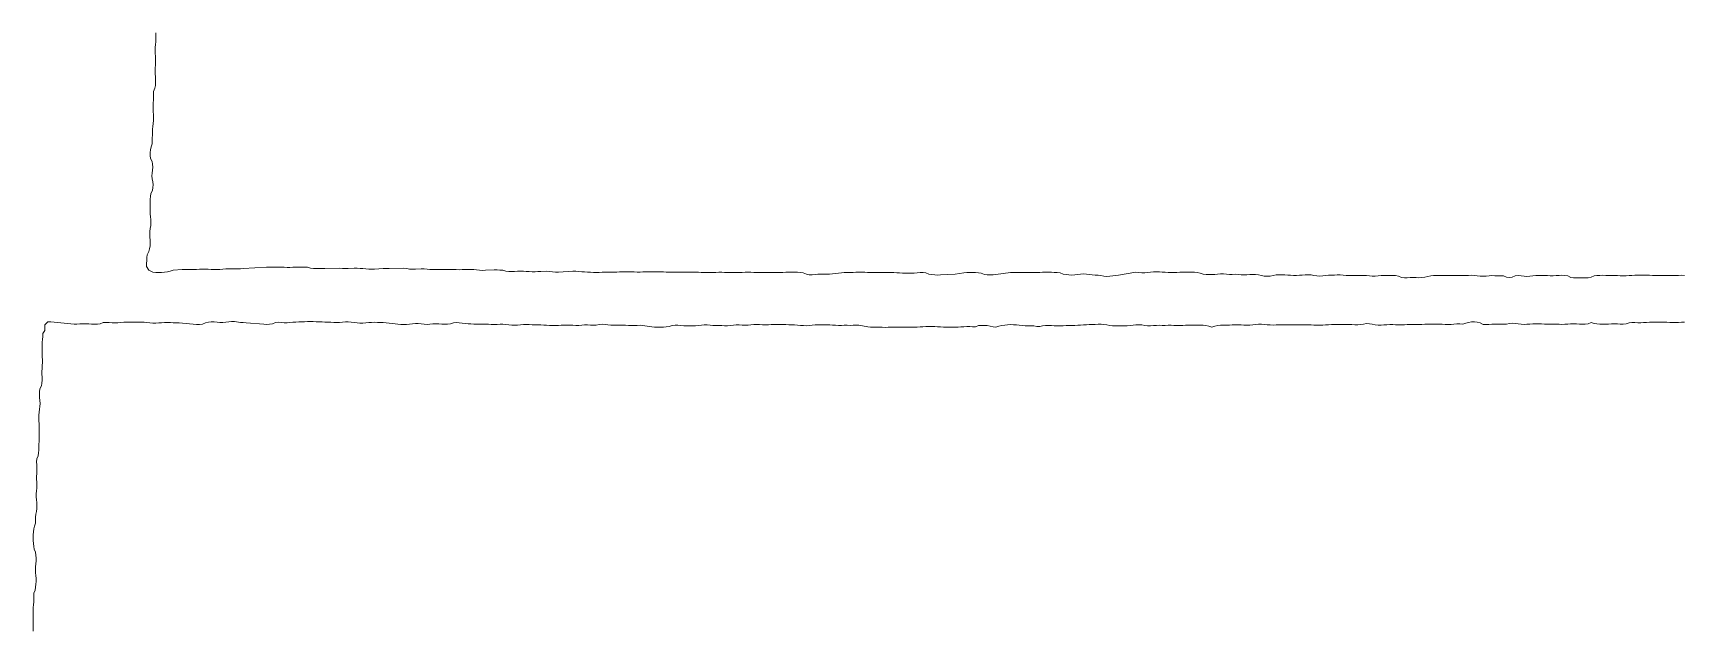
# Model space of a CAD drawing. Extents: x -16 to 11205, y -14909 to 147.
# Drawn here: x 10074 to 10640, y -10559 to -10354 of the extents above; entities that cross this region are included whole.
import ezdxf

# ---------------------------------------------------------------- set-up
doc = ezdxf.new("R2010")
doc.units = 0
doc.layers.get('0').update_dxf_attribs({"color": 1, "linetype": 'CONTINUOUS', "lineweight": 15, "true_color": 0xff0000})

msp = doc.modelspace()

# ---------------------------------------------------------------- linework, layer by layer
for p, q in [((10116.07, -10354), (10116.07, -10355)), ((10116.07, -10355), (10116.07, -10356)), ((10115.82, -10358.99), (10115.76, -10359.99)), ((10115.76, -10359.99), (10115.79, -10361)), ((10115.79, -10361), (10115.88, -10362)), ((10115.95, -10358), (10115.82, -10358.99)), ((10116.07, -10357), (10115.95, -10358)), ((10116.07, -10356), (10116.07, -10357)), ((10115.85, -10366), (10115.83, -10367)), ((10115.83, -10367), (10115.83, -10368)), ((10115.9, -10365), (10115.85, -10366)), ((10115.88, -10362), (10115.94, -10363)), ((10115.95, -10364), (10115.9, -10365)), ((10115.94, -10363), (10115.95, -10364)), ((10115.88, -10371.99), (10115.73, -10372.97)), ((10115.83, -10368), (10115.88, -10369)), ((10115.88, -10369), (10115.93, -10370)), ((10115.95, -10371), (10115.88, -10371.99)), ((10115.93, -10370), (10115.95, -10371)), ((10115.12, -10378), (10115.1, -10379)), ((10115.17, -10377.01), (10115.12, -10378)), ((10115.2, -10376.01), (10115.17, -10377.01)), ((10115.25, -10374.02), (10115.2, -10375.01)), ((10115.2, -10375.01), (10115.2, -10376.01)), ((10115.73, -10372.97), (10115.25, -10374.02)), ((10115.18, -10384.01), (10115.08, -10385.01)), ((10115.1, -10379), (10115.11, -10380)), ((10115.11, -10380), (10115.15, -10381)), ((10115.15, -10381), (10115.19, -10382)), ((10115.21, -10383.01), (10115.18, -10384.01)), ((10115.19, -10382), (10115.21, -10383.01)), ((10114.83, -10388.99), (10114.81, -10389.99)), ((10114.86, -10387.99), (10114.83, -10388.99)), ((10114.9, -10386.99), (10114.86, -10387.99)), ((10114.97, -10386), (10114.9, -10386.99)), ((10115.08, -10385.01), (10114.97, -10386)), ((10114.23, -10394.01), (10114.1, -10395)), ((10114.1, -10395), (10114.1, -10396)), ((10114.38, -10393.03), (10114.23, -10394.01)), ((10114.82, -10391.99), (10114.38, -10393.03)), ((10114.81, -10389.99), (10114.82, -10390.99)), ((10114.82, -10390.99), (10114.82, -10391.99)), ((10114.1, -10396), (10114.22, -10396.98)), ((10114.22, -10396.98), (10114.82, -10398.01)), ((10114.85, -10401), (10114.71, -10402)), ((10114.82, -10398.01), (10114.93, -10399)), ((10114.95, -10400), (10114.85, -10401)), ((10114.93, -10399), (10114.95, -10400)), ((10114.71, -10402), (10114.63, -10403.01)), ((10114.63, -10403.01), (10114.73, -10404.01)), ((10114.73, -10404.01), (10114.94, -10405)), ((10114.94, -10405), (10115.09, -10406)), ((10115.09, -10406), (10115.04, -10407)), ((10114.13, -10412.01), (10114.1, -10413)), ((10114.15, -10410.02), (10114.12, -10411.01)), ((10114.12, -10411.01), (10114.13, -10412.01)), ((10114.27, -10409.04), (10114.15, -10410.02)), ((10114.85, -10407.98), (10114.27, -10409.04)), ((10115.04, -10407), (10114.85, -10407.98)), ((10114.06, -10414), (10114.04, -10415)), ((10114.04, -10415), (10114.08, -10416)), ((10114.1, -10413), (10114.06, -10414)), ((10114.08, -10416), (10114.18, -10416.99)), ((10114.18, -10416.99), (10114.28, -10417.99)), ((10114.28, -10417.99), (10114.33, -10419.01)), ((10113.95, -10422), (10113.91, -10423)), ((10113.91, -10423), (10113.97, -10424)), ((10114.1, -10421.01), (10113.95, -10422)), ((10114.26, -10420.02), (10114.1, -10421.01)), ((10114.33, -10419.01), (10114.26, -10420.02)), ((10113.65, -10428.95), (10113.1, -10430.01)), ((10113.89, -10427.98), (10113.65, -10428.95)), ((10114.07, -10427.01), (10113.89, -10427.98)), ((10113.97, -10424), (10114.07, -10425)), ((10114.07, -10425), (10114.13, -10426.01)), ((10114.13, -10426.01), (10114.07, -10427.01)), ((10112.91, -10432.01), (10112.8, -10433.05)), ((10112.8, -10433.05), (10112.82, -10434.08)), ((10112.82, -10434.08), (10113.68, -10435.32)), ((10112.99, -10431), (10112.91, -10432.01)), ((10113.1, -10430.01), (10112.99, -10431)), ((10130, -10435.04), (10131, -10435)), ((10131, -10435), (10132, -10434.96)), ((10132, -10434.96), (10133, -10434.96)), ((10133, -10434.96), (10134, -10434.99)), ((10134, -10434.99), (10135, -10435.02)), ((10138, -10435.02), (10139, -10434.97)), ((10139, -10434.97), (10140, -10434.9)), ((10140, -10434.9), (10141, -10434.84)), ((10141, -10434.84), (10142, -10434.82)), ((10142, -10434.82), (10143, -10434.85)), ((10143, -10434.85), (10144, -10434.88)), ((10144, -10434.88), (10144.99, -10434.87)), ((10144.99, -10434.87), (10145.99, -10434.79)), ((10145.99, -10434.79), (10154, -10434.22)), ((10154, -10434.22), (10155, -10434.22)), ((10155, -10434.22), (10155.99, -10434.27)), ((10155.99, -10434.27), (10156.99, -10434.32)), ((10156.99, -10434.32), (10157.99, -10434.33)), ((10157.99, -10434.33), (10159, -10434.32)), ((10159, -10434.32), (10160, -10434.33)), ((10160, -10434.33), (10161, -10434.36)), ((10161, -10434.36), (10162, -10434.36)), ((10162, -10434.36), (10163, -10434.32)), ((10163, -10434.32), (10164, -10434.27)), ((10164, -10434.27), (10165, -10434.26)), ((10165, -10434.26), (10166, -10434.27)), ((10166, -10434.27), (10166.99, -10434.3)), ((10166.99, -10434.3), (10167.99, -10434.32)), ((10167.99, -10434.32), (10169.01, -10434.64)), ((10169.01, -10434.64), (10170.01, -10434.7)), ((10170.01, -10434.7), (10171.01, -10434.75)), ((10171.01, -10434.75), (10172, -10434.79)), ((10172, -10434.79), (10173, -10434.79)), ((10173, -10434.79), (10173.99, -10434.75)), ((10173.99, -10434.75), (10179.01, -10434.64)), ((10179.01, -10434.64), (10180.01, -10434.74)), ((10180.01, -10434.74), (10181, -10434.76)), ((10181, -10434.76), (10182, -10434.69)), ((10182, -10434.69), (10184.01, -10434.58)), ((10184.01, -10434.58), (10185.01, -10434.64)), ((10185.01, -10434.64), (10186.02, -10434.72)), ((10186.02, -10434.72), (10187.02, -10434.78)), ((10187.02, -10434.78), (10188.01, -10434.84)), ((10188.01, -10434.84), (10189, -10434.94)), ((10189, -10434.94), (10190, -10435)), ((10190, -10435), (10191, -10434.96)), ((10191, -10434.96), (10193.99, -10434.73)), ((10193.99, -10434.73), (10194.99, -10434.77)), ((10194.99, -10434.77), (10195.99, -10434.77)), ((10195.99, -10434.77), (10201.04, -10434.59)), ((10201.04, -10434.59), (10202.02, -10434.78)), ((10202.02, -10434.78), (10203, -10434.94)), ((10203, -10434.94), (10204, -10435.01)), ((10204, -10435.01), (10205, -10434.97)), ((10205, -10434.97), (10207, -10434.84)), ((10207, -10434.84), (10208, -10434.87)), ((10208, -10434.87), (10209, -10434.96)), ((10209, -10434.96), (10210, -10435.03)), ((10113.68, -10435.32), (10115, -10436.01)), ((10115, -10436.01), (10115.97, -10436.11)), ((10115.97, -10436.11), (10116.98, -10436.12)), ((10116.98, -10436.12), (10118, -10436.07)), ((10118, -10436.07), (10119, -10435.97)), ((10119, -10435.97), (10119.99, -10435.85)), ((10119.99, -10435.85), (10120.97, -10435.7)), ((10120.97, -10435.7), (10122.02, -10435.27)), ((10122.02, -10435.27), (10125, -10435.09)), ((10125, -10435.09), (10126, -10435.07)), ((10126, -10435.07), (10127, -10435.05)), ((10127, -10435.05), (10128, -10435.05)), ((10128, -10435.05), (10129, -10435.06)), ((10129, -10435.06), (10130, -10435.04)), ((10135, -10435.02), (10136, -10435.04)), ((10136, -10435.04), (10137, -10435.04)), ((10137, -10435.04), (10138, -10435.02)), ((10210, -10435.03), (10211, -10435.06)), ((10211, -10435.06), (10212, -10435.05)), ((10212, -10435.05), (10213, -10435.04)), ((10213, -10435.04), (10214, -10435.06)), ((10214, -10435.06), (10215, -10435.09)), ((10215, -10435.09), (10216, -10435.11)), ((10216, -10435.11), (10217, -10435.12)), ((10217, -10435.12), (10218, -10435.12)), ((10218, -10435.12), (10219, -10435.13)), ((10219, -10435.13), (10220, -10435.14)), ((10220, -10435.14), (10221, -10435.13)), ((10221, -10435.13), (10222, -10435.1)), ((10222, -10435.1), (10223, -10435.07)), ((10223, -10435.07), (10224, -10435.07)), ((10224, -10435.07), (10224.99, -10435.13)), ((10224.99, -10435.13), (10225.99, -10435.23)), ((10225.99, -10435.23), (10226.99, -10435.33)), ((10226.99, -10435.33), (10228, -10435.37)), ((10228, -10435.37), (10229.01, -10435.32)), ((10229.01, -10435.32), (10232, -10435.15)), ((10232, -10435.15), (10232.99, -10435.22)), ((10232.99, -10435.22), (10233.98, -10435.29)), ((10233.98, -10435.29), (10234.98, -10435.33)), ((10234.98, -10435.33), (10236.02, -10435.66)), ((10236.02, -10435.66), (10237.01, -10435.72)), ((10237.01, -10435.72), (10238, -10435.77)), ((10238, -10435.77), (10239, -10435.74)), ((10239, -10435.74), (10240, -10435.67)), ((10240, -10435.67), (10241, -10435.63)), ((10241, -10435.63), (10242.01, -10435.67)), ((10242.01, -10435.67), (10243.01, -10435.74)), ((10243.01, -10435.74), (10244.01, -10435.8)), ((10244.01, -10435.8), (10245, -10435.83)), ((10245, -10435.83), (10246, -10435.83)), ((10246, -10435.83), (10246.99, -10435.8)), ((10246.99, -10435.8), (10247.99, -10435.71)), ((10247.99, -10435.71), (10250.02, -10435.61)), ((10250.02, -10435.61), (10251.02, -10435.73)), ((10251.02, -10435.73), (10252.01, -10435.91)), ((10252.01, -10435.91), (10253, -10436.02)), ((10253, -10436.02), (10254, -10436)), ((10254, -10436), (10259.01, -10435.6)), ((10259.01, -10435.6), (10260.02, -10435.67)), ((10260.02, -10435.67), (10261.02, -10435.77)), ((10261.02, -10435.77), (10262.01, -10435.85)), ((10262.01, -10435.85), (10263.01, -10435.9)), ((10263.01, -10435.9), (10264, -10435.95)), ((10264, -10435.95), (10265, -10436.01)), ((10265, -10436.01), (10266, -10436.07)), ((10266, -10436.07), (10267, -10436.09)), ((10267, -10436.09), (10268, -10436.06)), ((10268, -10436.06), (10269, -10436)), ((10269, -10436), (10270, -10435.96)), ((10270, -10435.96), (10271, -10435.95)), ((10271, -10435.95), (10272, -10435.95)), ((10272, -10435.95), (10273, -10435.95)), ((10273, -10435.95), (10274, -10435.94)), ((10274, -10435.94), (10275, -10435.91)), ((10275, -10435.91), (10276, -10435.88)), ((10276, -10435.88), (10277, -10435.86)), ((10277, -10435.86), (10278, -10435.86)), ((10278, -10435.86), (10279, -10435.89)), ((10279, -10435.89), (10280, -10435.93)), ((10280, -10435.93), (10281, -10435.96)), ((10281, -10435.96), (10282, -10435.94)), ((10282, -10435.94), (10283, -10435.9)), ((10283, -10435.9), (10284, -10435.86)), ((10284, -10435.86), (10285, -10435.85)), ((10285, -10435.85), (10286, -10435.88)), ((10286, -10435.88), (10287, -10435.91)), ((10287, -10435.91), (10288, -10435.92)), ((10288, -10435.92), (10289, -10435.93)), ((10289, -10435.93), (10290, -10435.93)), ((10290, -10435.93), (10291, -10435.94)), ((10291, -10435.94), (10292, -10435.98)), ((10292, -10435.98), (10293, -10436.02)), ((10293, -10436.02), (10294, -10436.04)), ((10294, -10436.04), (10295, -10436.04)), ((10295, -10436.04), (10296, -10436.03)), ((10296, -10436.03), (10297, -10436.01)), ((10297, -10436.01), (10298, -10436.01)), ((10298, -10436.01), (10299, -10436.02)), ((10299, -10436.02), (10300, -10436.03)), ((10300, -10436.03), (10301, -10436.03)), ((10301, -10436.03), (10302, -10436.04)), ((10302, -10436.04), (10303, -10436.06)), ((10303, -10436.06), (10304, -10436.09)), ((10304, -10436.09), (10305, -10436.12)), ((10305, -10436.12), (10306, -10436.12)), ((10306, -10436.12), (10307, -10436.09)), ((10307, -10436.09), (10308, -10436.06)), ((10308, -10436.06), (10309, -10436.04)), ((10309, -10436.04), (10310, -10436.04)), ((10310, -10436.04), (10311, -10436.06)), ((10311, -10436.06), (10312, -10436.09)), ((10312, -10436.09), (10313, -10436.11)), ((10313, -10436.11), (10314, -10436.13)), ((10314, -10436.13), (10315, -10436.14)), ((10315, -10436.14), (10316, -10436.12)), ((10316, -10436.12), (10317, -10436.08)), ((10317, -10436.08), (10318, -10436.04)), ((10318, -10436.04), (10319, -10436.02)), ((10319, -10436.02), (10320, -10436.04)), ((10320, -10436.04), (10321, -10436.07)), ((10321, -10436.07), (10322, -10436.09)), ((10322, -10436.09), (10323, -10436.09)), ((10323, -10436.09), (10324, -10436.07)), ((10324, -10436.07), (10325, -10436.05)), ((10325, -10436.05), (10326, -10436.05)), ((10326, -10436.05), (10327, -10436.07)), ((10327, -10436.07), (10328, -10436.1)), ((10328, -10436.1), (10329, -10436.13)), ((10329, -10436.13), (10330, -10436.12)), ((10330, -10436.12), (10331, -10436.08)), ((10331, -10436.08), (10332, -10436.03)), ((10332, -10436.03), (10333, -10435.97)), ((10333, -10435.97), (10334, -10435.96)), ((10334, -10435.96), (10335, -10435.97)), ((10335, -10435.97), (10336, -10436.01)), ((10336, -10436.01), (10336.99, -10436.09)), ((10336.99, -10436.09), (10337.97, -10436.23)), ((10337.97, -10436.23), (10339.03, -10436.72)), ((10339.03, -10436.72), (10340.01, -10436.88)), ((10340.01, -10436.88), (10341, -10436.89)), ((10341, -10436.89), (10342, -10436.78)), ((10342, -10436.78), (10342.99, -10436.65)), ((10342.99, -10436.65), (10343.99, -10436.63)), ((10343.99, -10436.63), (10344.99, -10436.7)), ((10344.99, -10436.7), (10345.99, -10436.73)), ((10345.99, -10436.73), (10346.98, -10436.68)), ((10346.98, -10436.68), (10351.01, -10436.18)), ((10351.01, -10436.18), (10352.01, -10436.14)), ((10352.01, -10436.14), (10353, -10436.11)), ((10353, -10436.11), (10354, -10436.08)), ((10354, -10436.08), (10355, -10436.06)), ((10355, -10436.06), (10356, -10436)), ((10356, -10436), (10357, -10435.96)), ((10357, -10435.96), (10358, -10435.98)), ((10358, -10435.98), (10359, -10436.04)), ((10359, -10436.04), (10360, -10436.08)), ((10360, -10436.08), (10361, -10436.08)), ((10361, -10436.08), (10362, -10436.05)), ((10362, -10436.05), (10363, -10436.05)), ((10363, -10436.05), (10364, -10436.08)), ((10364, -10436.08), (10365, -10436.13)), ((10365, -10436.13), (10366, -10436.14)), ((10366, -10436.14), (10367, -10436.11)), ((10367, -10436.11), (10368, -10436.09)), ((10368, -10436.09), (10368.99, -10436.13)), ((10368.99, -10436.13), (10369.99, -10436.2)), ((10369.99, -10436.2), (10370.99, -10436.25)), ((10370.99, -10436.25), (10371.99, -10436.3)), ((10371.99, -10436.3), (10372.99, -10436.34)), ((10372.99, -10436.34), (10374, -10436.37)), ((10374, -10436.37), (10375.01, -10436.35)), ((10375.01, -10436.35), (10376.01, -10436.28)), ((10376.01, -10436.28), (10377.01, -10436.18)), ((10377.01, -10436.18), (10378, -10436.12)), ((10378, -10436.12), (10379, -10436.12)), ((10379, -10436.12), (10379.98, -10436.18)), ((10379.98, -10436.18), (10381.04, -10436.62)), ((10381.04, -10436.62), (10382.02, -10436.81)), ((10382.02, -10436.81), (10383, -10436.96)), ((10383, -10436.96), (10384, -10437)), ((10384, -10437), (10385, -10436.92)), ((10385, -10436.92), (10390, -10436.67)), ((10390, -10436.67), (10393.02, -10436.22)), ((10393.02, -10436.22), (10394, -10436.09)), ((10394, -10436.09), (10395, -10436.05)), ((10395, -10436.05), (10396, -10436.08)), ((10396, -10436.08), (10396.99, -10436.14)), ((10396.99, -10436.14), (10397.98, -10436.22)), ((10397.98, -10436.22), (10398.97, -10436.33)), ((10398.97, -10436.33), (10400.02, -10436.76)), ((10400.02, -10436.76), (10401.01, -10436.88)), ((10401.01, -10436.88), (10402, -10436.95)), ((10402, -10436.95), (10403, -10436.93)), ((10403, -10436.93), (10403.98, -10436.8)), ((10403.98, -10436.8), (10409, -10436.09)), ((10409, -10436.09), (10410, -10436.11)), ((10410, -10436.11), (10411, -10436.1)), ((10411, -10436.1), (10412, -10436.09)), ((10412, -10436.09), (10413, -10436.08)), ((10413, -10436.08), (10414, -10436.07)), ((10414, -10436.07), (10415, -10436.06)), ((10415, -10436.06), (10416, -10436.05)), ((10416, -10436.05), (10417, -10436.05)), ((10417, -10436.05), (10418, -10436.05)), ((10418, -10436.05), (10419, -10436.05)), ((10419, -10436.05), (10420, -10436.04)), ((10420, -10436.04), (10421, -10436.03)), ((10421, -10436.03), (10422, -10436.02)), ((10422, -10436.02), (10423, -10436.04)), ((10423, -10436.04), (10423.99, -10436.09)), ((10423.99, -10436.09), (10424.99, -10436.15)), ((10424.99, -10436.15), (10425.97, -10436.22)), ((10425.97, -10436.22), (10427.05, -10436.64)), ((10427.05, -10436.64), (10428.02, -10436.8)), ((10428.02, -10436.8), (10429, -10436.96)), ((10429, -10436.96), (10430, -10437.01)), ((10430, -10437.01), (10430.99, -10436.89)), ((10430.99, -10436.89), (10434.01, -10436.53)), ((10434.01, -10436.53), (10435.03, -10436.66)), ((10435.03, -10436.66), (10436.02, -10436.81)), ((10436.02, -10436.81), (10437.01, -10436.91)), ((10437.01, -10436.91), (10438, -10436.99)), ((10438, -10436.99), (10438.99, -10437.07)), ((10438.99, -10437.07), (10439.98, -10437.18)), ((10439.98, -10437.18), (10440.99, -10437.32)), ((10440.99, -10437.32), (10442.02, -10437.42)), ((10442.02, -10437.42), (10443.05, -10437.38)), ((10443.05, -10437.38), (10446, -10437)), ((10446, -10437), (10452, -10436.04)), ((10452, -10436.04), (10453, -10436.14)), ((10453, -10436.14), (10454, -10436.22)), ((10454, -10436.22), (10455.01, -10436.21)), ((10455.01, -10436.21), (10456.01, -10436.11)), ((10456.01, -10436.11), (10457, -10435.99)), ((10457, -10435.99), (10458, -10435.92)), ((10458, -10435.92), (10459, -10435.89)), ((10459, -10435.89), (10460, -10435.9)), ((10460, -10435.9), (10461, -10435.94)), ((10461, -10435.94), (10462, -10436)), ((10462, -10436), (10463, -10436.06)), ((10463, -10436.06), (10464, -10436.08)), ((10464, -10436.08), (10465, -10436.07)), ((10465, -10436.07), (10466, -10436.05)), ((10466, -10436.05), (10467, -10436.03)), ((10467, -10436.03), (10468, -10436.02)), ((10468, -10436.02), (10469, -10436.01)), ((10469, -10436.01), (10470, -10436)), ((10470, -10436), (10471, -10435.99)), ((10471, -10435.99), (10472, -10436.04)), ((10472, -10436.04), (10472.98, -10436.15)), ((10472.98, -10436.15), (10473.97, -10436.29)), ((10473.97, -10436.29), (10475.03, -10436.72)), ((10475.03, -10436.72), (10476.01, -10436.79)), ((10476.01, -10436.79), (10477, -10436.83)), ((10477, -10436.83), (10478, -10436.84)), ((10478, -10436.84), (10478.99, -10436.78)), ((10478.99, -10436.78), (10479.99, -10436.67)), ((10479.99, -10436.67), (10481, -10436.58)), ((10481, -10436.58), (10482, -10436.6)), ((10482, -10436.6), (10483.01, -10436.69)), ((10483.01, -10436.69), (10484.01, -10436.75)), ((10484.01, -10436.75), (10485.01, -10436.74)), ((10485.01, -10436.74), (10486.01, -10436.72)), ((10486.01, -10436.72), (10487.01, -10436.77)), ((10487.01, -10436.77), (10488, -10436.87)), ((10488, -10436.87), (10489, -10436.93)), ((10489, -10436.93), (10490, -10436.9)), ((10490, -10436.9), (10491, -10436.82)), ((10491, -10436.82), (10492.01, -10436.77)), ((10492.01, -10436.77), (10493.02, -10436.8)), ((10493.02, -10436.8), (10494.01, -10436.93)), ((10494.01, -10436.93), (10494.98, -10437.14)), ((10494.98, -10437.14), (10495.97, -10437.33)), ((10495.97, -10437.33), (10497, -10437.41)), ((10497, -10437.41), (10498.02, -10437.32)), ((10498.02, -10437.32), (10499.01, -10437.13)), ((10499.01, -10437.13), (10500, -10436.96)), ((10500, -10436.96), (10501, -10436.88)), ((10501, -10436.88), (10502, -10436.9)), ((10502, -10436.9), (10503, -10436.95)), ((10503, -10436.95), (10504, -10437.01)), ((10504, -10437.01), (10505, -10437.07)), ((10505, -10437.07), (10506, -10437.1)), ((10506, -10437.1), (10507, -10437.09)), ((10507, -10437.09), (10508, -10437.06)), ((10508, -10437.06), (10509, -10437.01)), ((10509, -10437.01), (10510, -10436.95)), ((10510, -10436.95), (10511, -10436.9)), ((10511, -10436.9), (10512.01, -10436.92)), ((10512.01, -10436.92), (10512.99, -10437.08)), ((10512.99, -10437.08), (10513.98, -10437.26)), ((10513.98, -10437.26), (10514.99, -10437.35)), ((10514.99, -10437.35), (10516.01, -10437.28)), ((10516.01, -10437.28), (10517.01, -10437.14)), ((10517.01, -10437.14), (10518, -10437.04)), ((10518, -10437.04), (10519, -10437.01)), ((10519, -10437.01), (10520, -10436.98)), ((10520, -10436.98), (10521, -10436.95)), ((10521, -10436.95), (10522, -10436.96)), ((10522, -10436.96), (10523, -10437.02)), ((10523, -10437.02), (10524, -10437.08)), ((10524, -10437.08), (10525, -10437.11)), ((10525, -10437.11), (10526, -10437.12)), ((10526, -10437.12), (10527, -10437.13)), ((10527, -10437.13), (10528, -10437.13)), ((10528, -10437.13), (10529, -10437.11)), ((10529, -10437.11), (10530, -10437.08)), ((10530, -10437.08), (10530.99, -10437.11)), ((10530.99, -10437.11), (10531.99, -10437.22)), ((10531.99, -10437.22), (10532.99, -10437.34)), ((10532.99, -10437.34), (10534, -10437.36)), ((10534, -10437.36), (10535.01, -10437.29)), ((10535.01, -10437.29), (10536.01, -10437.19)), ((10536.01, -10437.19), (10537, -10437.13)), ((10537, -10437.13), (10538, -10437.11)), ((10538, -10437.11), (10539, -10437.09)), ((10539, -10437.09), (10540, -10437.08)), ((10540, -10437.08), (10540.99, -10437.15)), ((10540.99, -10437.15), (10541.96, -10437.31)), ((10541.96, -10437.31), (10543.02, -10437.79)), ((10543.02, -10437.79), (10544.01, -10437.89)), ((10544.01, -10437.89), (10545, -10437.89)), ((10545, -10437.89), (10546, -10437.84)), ((10546, -10437.84), (10547, -10437.83)), ((10547, -10437.83), (10548, -10437.87)), ((10548, -10437.87), (10549, -10437.89)), ((10549, -10437.89), (10549.99, -10437.83)), ((10549.99, -10437.83), (10550.97, -10437.69)), ((10550.97, -10437.69), (10553.02, -10437.21)), ((10553.02, -10437.21), (10554.01, -10437.19)), ((10554.01, -10437.19), (10555.01, -10437.16)), ((10555.01, -10437.16), (10556, -10437.13)), ((10556, -10437.13), (10557, -10437.1)), ((10557, -10437.1), (10558, -10437.11)), ((10558, -10437.11), (10559, -10437.11)), ((10559, -10437.11), (10560, -10437.12)), ((10560, -10437.12), (10561, -10437.12)), ((10561, -10437.12), (10562, -10437.12)), ((10562, -10437.12), (10563, -10437.12)), ((10563, -10437.12), (10564, -10437.13)), ((10564, -10437.13), (10565, -10437.12)), ((10565, -10437.12), (10566, -10437.09)), ((10566, -10437.09), (10567, -10437.06)), ((10567, -10437.06), (10567.99, -10437.09)), ((10567.99, -10437.09), (10568.99, -10437.21)), ((10568.99, -10437.21), (10569.98, -10437.35)), ((10569.98, -10437.35), (10570.99, -10437.41)), ((10570.99, -10437.41), (10572, -10437.35)), ((10572, -10437.35), (10573.01, -10437.25)), ((10573.01, -10437.25), (10574, -10437.19)), ((10574, -10437.19), (10575, -10437.2)), ((10575, -10437.2), (10575.99, -10437.22)), ((10575.99, -10437.22), (10576.99, -10437.23)), ((10576.99, -10437.23), (10577.98, -10437.3)), ((10577.98, -10437.3), (10579.01, -10437.72)), ((10579.01, -10437.72), (10580, -10437.8)), ((10580, -10437.8), (10580.99, -10437.74)), ((10580.99, -10437.74), (10582.01, -10437.28)), ((10582.01, -10437.28), (10583, -10437.18)), ((10583, -10437.18), (10584, -10437.24)), ((10584, -10437.24), (10585, -10437.36)), ((10585, -10437.36), (10586.01, -10437.42)), ((10586.01, -10437.42), (10587.02, -10437.35)), ((10587.02, -10437.35), (10588.02, -10437.23)), ((10588.02, -10437.23), (10589.01, -10437.14)), ((10589.01, -10437.14), (10590, -10437.1)), ((10590, -10437.1), (10591, -10437.09)), ((10591, -10437.09), (10592, -10437.13)), ((10592, -10437.13), (10593, -10437.19)), ((10593, -10437.19), (10594, -10437.22)), ((10594, -10437.22), (10595, -10437.2)), ((10595, -10437.2), (10596, -10437.14)), ((10596, -10437.14), (10597, -10437.08)), ((10597, -10437.08), (10598, -10437.07)), ((10598, -10437.07), (10598.99, -10437.13)), ((10598.99, -10437.13), (10599.97, -10437.27)), ((10599.97, -10437.27), (10601.03, -10437.77)), ((10601.03, -10437.77), (10602.01, -10437.89)), ((10602.01, -10437.89), (10603, -10437.93)), ((10603, -10437.93), (10604, -10437.93)), ((10604, -10437.93), (10605, -10437.94)), ((10605, -10437.94), (10606, -10437.93)), ((10606, -10437.93), (10606.99, -10437.88)), ((10606.99, -10437.88), (10607.97, -10437.76)), ((10607.97, -10437.76), (10609.04, -10437.3)), ((10609.04, -10437.3), (10610.02, -10437.18)), ((10610.02, -10437.18), (10611.01, -10437.1)), ((10611.01, -10437.1), (10612, -10437.07)), ((10612, -10437.07), (10613, -10437.09)), ((10613, -10437.09), (10614, -10437.11)), ((10614, -10437.11), (10615, -10437.13)), ((10615, -10437.13), (10616, -10437.14)), ((10616, -10437.14), (10617, -10437.17)), ((10617, -10437.17), (10618, -10437.21)), ((10618, -10437.21), (10619, -10437.23)), ((10619, -10437.23), (10620.01, -10437.2)), ((10620.01, -10437.2), (10621.01, -10437.15)), ((10621.01, -10437.15), (10622, -10437.09)), ((10622, -10437.09), (10623, -10437.06)), ((10623, -10437.06), (10624, -10437.05)), ((10624, -10437.05), (10625, -10437.05)), ((10625, -10437.05), (10626, -10437.05)), ((10626, -10437.05), (10627, -10437.04)), ((10627, -10437.04), (10628, -10437.05)), ((10628, -10437.05), (10629, -10437.08)), ((10629, -10437.08), (10630, -10437.1)), ((10630, -10437.1), (10631, -10437.12)), ((10631, -10437.12), (10632, -10437.11)), ((10632, -10437.11), (10633, -10437.1)), ((10633, -10437.1), (10634, -10437.11)), ((10634, -10437.11), (10635, -10437.11)), ((10635, -10437.11), (10636, -10437.11)), ((10636, -10437.11), (10637, -10437.1)), ((10637, -10437.1), (10638, -10437.08)), ((10638, -10437.08), (10639, -10437.07)), ((10639, -10437.07), (10640, -10437.1)), ((10077.29, -10457.03), (10077.27, -10458.03)), ((10078, -10456), (10077.29, -10457.03)), ((10079, -10453), (10078, -10454)), ((10078, -10454), (10078, -10455)), ((10078, -10455), (10078, -10456)), ((10080, -10453), (10079, -10453)), ((10088.01, -10453.81), (10080, -10453)), ((10089, -10453.8), (10088.01, -10453.81)), ((10090, -10453.73), (10089, -10453.8)), ((10091, -10453.67), (10090, -10453.73)), ((10092, -10453.67), (10091, -10453.67)), ((10093, -10453.74), (10092, -10453.67)), ((10094, -10453.81), (10093, -10453.74)), ((10095, -10453.83), (10094, -10453.81)), ((10095.99, -10453.77), (10095, -10453.83)), ((10096.98, -10453.67), (10095.99, -10453.77)), ((10098.02, -10453.29), (10096.98, -10453.67)), ((10099.01, -10453.23), (10098.02, -10453.29)), ((10100, -10453.25), (10099.01, -10453.23)), ((10101, -10453.32), (10100, -10453.25)), ((10102, -10453.37), (10101, -10453.32)), ((10103.01, -10453.36), (10102, -10453.37)), ((10104.01, -10453.28), (10103.01, -10453.36)), ((10105.01, -10453.17), (10104.01, -10453.28)), ((10106, -10453.12), (10105.01, -10453.17)), ((10107, -10453.11), (10106, -10453.12)), ((10108, -10453.12), (10107, -10453.11)), ((10109, -10453.12), (10108, -10453.12)), ((10110, -10453.12), (10109, -10453.12)), ((10111, -10453.13), (10110, -10453.12)), ((10111.99, -10453.18), (10111, -10453.13)), ((10112.98, -10453.28), (10111.99, -10453.18)), ((10113.98, -10453.37), (10112.98, -10453.28)), ((10114.99, -10453.43), (10113.98, -10453.37)), ((10116, -10453.44), (10114.99, -10453.43)), ((10117.01, -10453.4), (10116, -10453.44)), ((10118.01, -10453.32), (10117.01, -10453.4)), ((10119.01, -10453.25), (10118.01, -10453.32)), ((10120, -10453.24), (10119.01, -10453.25)), ((10121, -10453.29), (10120, -10453.24)), ((10122, -10453.35), (10121, -10453.29)), ((10123, -10453.37), (10122, -10453.35)), ((10124.01, -10453.33), (10123, -10453.37)), ((10130, -10453.92), (10124.01, -10453.33)), ((10131, -10453.97), (10130, -10453.92)), ((10131.99, -10453.87), (10131, -10453.97)), ((10133.05, -10453.38), (10131.99, -10453.87)), ((10134.02, -10453.17), (10133.05, -10453.38)), ((10135, -10453.05), (10134.02, -10453.17)), ((10136, -10453.07), (10135, -10453.05)), ((10137, -10453.15), (10136, -10453.07)), ((10138, -10453.21), (10137, -10453.15)), ((10139.01, -10453.2), (10138, -10453.21)), ((10140, -10453.12), (10139.01, -10453.2)), ((10141, -10453.01), (10140, -10453.12)), ((10142, -10452.94), (10141, -10453.01)), ((10143, -10452.95), (10142, -10452.94)), ((10144.99, -10453.19), (10143, -10452.95)), ((10145.99, -10453.29), (10144.99, -10453.19)), ((10146.99, -10453.32), (10145.99, -10453.29)), ((10153.01, -10453.87), (10146.99, -10453.32)), ((10154, -10453.93), (10153.01, -10453.87)), ((10154.99, -10453.84), (10154, -10453.93)), ((10155.97, -10453.65), (10154.99, -10453.84)), ((10157.01, -10453.2), (10155.97, -10453.65)), ((10158, -10453.18), (10157.01, -10453.2)), ((10159, -10453.29), (10158, -10453.18)), ((10160.01, -10453.37), (10159, -10453.29)), ((10161.01, -10453.34), (10160.01, -10453.37)), ((10162.01, -10453.24), (10161.01, -10453.34)), ((10163.01, -10453.13), (10162.01, -10453.24)), ((10164, -10453.08), (10163.01, -10453.13)), ((10165, -10453.06), (10164, -10453.08)), ((10166, -10453.03), (10165, -10453.06)), ((10167, -10452.98), (10166, -10453.03)), ((10168, -10452.93), (10167, -10452.98)), ((10169, -10452.92), (10168, -10452.93)), ((10170, -10452.95), (10169, -10452.92)), ((10171, -10453), (10170, -10452.95)), ((10172, -10453.04), (10171, -10453)), ((10173, -10453.07), (10172, -10453.04)), ((10174, -10453.09), (10173, -10453.07)), ((10175, -10453.12), (10174, -10453.09)), ((10176, -10453.16), (10175, -10453.12)), ((10177, -10453.2), (10176, -10453.16)), ((10178, -10453.23), (10177, -10453.2)), ((10179.01, -10453.2), (10178, -10453.23)), ((10180, -10453.13), (10179.01, -10453.2)), ((10181, -10453.05), (10180, -10453.13)), ((10182, -10453), (10181, -10453.05)), ((10184.98, -10453.38), (10182, -10453)), ((10185.99, -10453.45), (10184.98, -10453.38)), ((10187, -10453.42), (10185.99, -10453.45)), ((10188.01, -10453.33), (10187, -10453.42)), ((10189.01, -10453.24), (10188.01, -10453.33)), ((10190, -10453.19), (10189.01, -10453.24)), ((10191, -10453.18), (10190, -10453.19)), ((10192, -10453.2), (10191, -10453.18)), ((10193, -10453.23), (10192, -10453.2)), ((10194, -10453.23), (10193, -10453.23)), ((10198.02, -10453.75), (10194, -10453.23)), ((10199.01, -10453.87), (10198.02, -10453.75)), ((10200, -10453.92), (10199.01, -10453.87)), ((10201, -10453.92), (10200, -10453.92)), ((10202, -10453.9), (10201, -10453.92)), ((10202.99, -10453.83), (10202, -10453.9)), ((10203.99, -10453.73), (10202.99, -10453.83)), ((10204.99, -10453.64), (10203.99, -10453.73)), ((10206, -10453.63), (10204.99, -10453.64)), ((10207.01, -10453.71), (10206, -10453.63)), ((10208, -10453.83), (10207.01, -10453.71)), ((10209, -10453.88), (10208, -10453.83)), ((10210, -10453.82), (10209, -10453.88)), ((10211, -10453.73), (10210, -10453.82)), ((10212, -10453.7), (10211, -10453.73)), ((10213, -10453.75), (10212, -10453.7)), ((10214, -10453.8), (10213, -10453.75)), ((10215, -10453.8), (10214, -10453.8)), ((10215.99, -10453.76), (10215, -10453.8)), ((10216.98, -10453.71), (10215.99, -10453.76)), ((10218.02, -10453.37), (10216.98, -10453.71)), ((10219.01, -10453.29), (10218.02, -10453.37)), ((10223.03, -10453.66), (10219.01, -10453.29)), ((10224.02, -10453.75), (10223.03, -10453.66)), ((10225.01, -10453.83), (10224.02, -10453.75)), ((10226, -10453.86), (10225.01, -10453.83)), ((10227, -10453.85), (10226, -10453.86)), ((10228, -10453.81), (10227, -10453.85)), ((10229, -10453.81), (10228, -10453.81)), ((10230, -10453.85), (10229, -10453.81)), ((10231, -10453.9), (10230, -10453.85)), ((10232, -10453.91), (10231, -10453.9)), ((10233, -10453.89), (10232, -10453.91)), ((10234, -10453.86), (10233, -10453.89)), ((10235, -10453.86), (10234, -10453.86)), ((10236, -10453.91), (10235, -10453.86)), ((10237, -10454), (10236, -10453.91)), ((10238, -10454.12), (10237, -10454)), ((10239, -10454.19), (10238, -10454.12)), ((10240, -10454.15), (10239, -10454.19)), ((10241, -10454.04), (10240, -10454.15)), ((10242, -10453.94), (10241, -10454.04)), ((10243, -10453.91), (10242, -10453.94)), ((10244, -10453.96), (10243, -10453.91)), ((10245, -10454.02), (10244, -10453.96)), ((10246, -10454.05), (10245, -10454.02)), ((10247, -10454.05), (10246, -10454.05)), ((10248, -10454.08), (10247, -10454.05)), ((10248.99, -10454.14), (10248, -10454.08)), ((10249.99, -10454.21), (10248.99, -10454.14)), ((10250.99, -10454.25), (10249.99, -10454.21)), ((10252, -10454.26), (10250.99, -10454.25)), ((10253, -10454.25), (10252, -10454.26)), ((10254, -10454.23), (10253, -10454.25)), ((10255, -10454.19), (10254, -10454.23)), ((10256, -10454.15), (10255, -10454.19)), ((10257, -10454.12), (10256, -10454.15)), ((10258, -10454.13), (10257, -10454.12)), ((10259, -10454.19), (10258, -10454.13)), ((10260, -10454.26), (10259, -10454.19)), ((10261.01, -10454.28), (10260, -10454.26)), ((10262.01, -10454.21), (10261.01, -10454.28)), ((10263, -10454.1), (10262.01, -10454.21)), ((10264, -10454.07), (10263, -10454.1)), ((10265, -10454.12), (10264, -10454.07)), ((10266.01, -10454.18), (10265, -10454.12)), ((10267.01, -10454.12), (10266.01, -10454.18)), ((10268, -10453.97), (10267.01, -10454.12)), ((10269, -10453.87), (10268, -10453.97)), ((10270, -10453.91), (10269, -10453.87)), ((10271, -10454.05), (10270, -10453.91)), ((10271.99, -10454.16), (10271, -10454.05)), ((10272.99, -10454.18), (10271.99, -10454.16)), ((10274, -10454.15), (10272.99, -10454.18)), ((10275, -10454.13), (10274, -10454.15)), ((10276, -10454.15), (10275, -10454.13)), ((10277, -10454.17), (10276, -10454.15)), ((10277.99, -10454.22), (10277, -10454.17)), ((10278.99, -10454.27), (10277.99, -10454.22)), ((10280, -10454.31), (10278.99, -10454.27)), ((10281, -10454.29), (10280, -10454.31)), ((10282, -10454.2), (10281, -10454.29)), ((10286.02, -10454.74), (10282, -10454.2)), ((10287.01, -10454.84), (10286.02, -10454.74)), ((10288, -10454.87), (10287.01, -10454.84)), ((10289, -10454.86), (10288, -10454.87)), ((10289.99, -10454.82), (10289, -10454.86)), ((10290.98, -10454.76), (10289.99, -10454.82)), ((10291.97, -10454.67), (10290.98, -10454.76)), ((10293.02, -10454.29), (10291.97, -10454.67)), ((10294.01, -10454.2), (10293.02, -10454.29)), ((10295, -10454.19), (10294.01, -10454.2)), ((10295.99, -10454.27), (10295, -10454.19)), ((10296.99, -10454.37), (10295.99, -10454.27)), ((10297.99, -10454.43), (10296.99, -10454.37)), ((10299, -10454.43), (10297.99, -10454.43)), ((10300.02, -10454.41), (10299, -10454.43)), ((10301.03, -10454.37), (10300.02, -10454.41)), ((10302.02, -10454.27), (10301.03, -10454.37)), ((10303.01, -10454.12), (10302.02, -10454.27)), ((10304, -10454.02), (10303.01, -10454.12)), ((10305, -10454.05), (10304, -10454.02)), ((10306, -10454.16), (10305, -10454.05)), ((10306.99, -10454.22), (10306, -10454.16)), ((10307.99, -10454.23), (10306.99, -10454.22)), ((10308.99, -10454.24), (10307.99, -10454.23)), ((10309.99, -10454.29), (10308.99, -10454.24)), ((10311, -10454.36), (10309.99, -10454.29)), ((10312.01, -10454.36), (10311, -10454.36)), ((10313.01, -10454.26), (10312.01, -10454.36)), ((10314.01, -10454.13), (10313.01, -10454.26)), ((10315, -10454.06), (10314.01, -10454.13)), ((10316, -10454.08), (10315, -10454.06)), ((10317, -10454.15), (10316, -10454.08)), ((10318.01, -10454.19), (10317, -10454.15)), ((10319.01, -10454.12), (10318.01, -10454.19)), ((10320, -10454), (10319.01, -10454.12)), ((10321, -10453.9), (10320, -10454)), ((10322, -10453.89), (10321, -10453.9)), ((10323, -10453.95), (10322, -10453.89)), ((10324, -10454.01), (10323, -10453.95)), ((10325, -10454.03), (10324, -10454.01)), ((10326, -10454), (10325, -10454.03)), ((10327, -10453.97), (10326, -10454)), ((10328, -10453.96), (10327, -10453.97)), ((10329, -10453.96), (10328, -10453.96)), ((10330, -10453.96), (10329, -10453.96)), ((10331, -10453.96), (10330, -10453.96)), ((10332, -10453.97), (10331, -10453.96)), ((10333, -10454), (10332, -10453.97)), ((10334, -10454.03), (10333, -10454)), ((10335, -10454.07), (10334, -10454.03)), ((10335.99, -10454.14), (10335, -10454.07)), ((10336.99, -10454.24), (10335.99, -10454.14)), ((10337.99, -10454.33), (10336.99, -10454.24)), ((10339, -10454.36), (10337.99, -10454.33)), ((10340.01, -10454.31), (10339, -10454.36)), ((10341.01, -10454.2), (10340.01, -10454.31)), ((10342, -10454.08), (10341.01, -10454.2)), ((10343, -10454.02), (10342, -10454.08)), ((10344, -10454), (10343, -10454.02)), ((10345, -10454.03), (10344, -10454)), ((10346, -10454.06), (10345, -10454.03)), ((10347, -10454.09), (10346, -10454.06)), ((10348, -10454.13), (10347, -10454.09)), ((10349, -10454.19), (10348, -10454.13)), ((10350, -10454.22), (10349, -10454.19)), ((10351, -10454.22), (10350, -10454.22)), ((10352, -10454.21), (10351, -10454.22)), ((10353, -10454.21), (10352, -10454.21)), ((10354, -10454.22), (10353, -10454.21)), ((10355, -10454.21), (10354, -10454.22)), ((10356, -10454.17), (10355, -10454.21)), ((10357, -10454.12), (10356, -10454.17)), ((10360.03, -10454.72), (10357, -10454.12)), ((10361.01, -10454.85), (10360.03, -10454.72)), ((10362.01, -10454.9), (10361.01, -10454.85)), ((10363, -10454.89), (10362.01, -10454.9)), ((10364, -10454.88), (10363, -10454.89)), ((10365, -10454.9), (10364, -10454.88)), ((10366, -10454.91), (10365, -10454.9)), ((10367, -10454.9), (10366, -10454.91)), ((10368, -10454.88), (10367, -10454.9)), ((10369, -10454.86), (10368, -10454.88)), ((10370, -10454.87), (10369, -10454.86)), ((10371, -10454.87), (10370, -10454.87)), ((10372, -10454.87), (10371, -10454.87)), ((10373, -10454.85), (10372, -10454.87)), ((10374, -10454.83), (10373, -10454.85)), ((10375, -10454.83), (10374, -10454.83)), ((10376, -10454.85), (10375, -10454.83)), ((10376.99, -10454.83), (10376, -10454.85)), ((10377.99, -10454.78), (10376.99, -10454.83)), ((10378.99, -10454.72), (10377.99, -10454.78)), ((10379.99, -10454.67), (10378.99, -10454.72)), ((10380.99, -10454.65), (10379.99, -10454.67)), ((10382, -10454.64), (10380.99, -10454.65)), ((10383.01, -10454.64), (10382, -10454.64)), ((10384.01, -10454.68), (10383.01, -10454.64)), ((10385.01, -10454.76), (10384.01, -10454.68)), ((10386.01, -10454.83), (10385.01, -10454.76)), ((10387, -10454.86), (10386.01, -10454.83)), ((10388, -10454.84), (10387, -10454.86)), ((10389, -10454.83), (10388, -10454.84)), ((10390, -10454.83), (10389, -10454.83)), ((10390.99, -10454.83), (10390, -10454.83)), ((10391.99, -10454.77), (10390.99, -10454.83)), ((10392.99, -10454.68), (10391.99, -10454.77)), ((10393.99, -10454.64), (10392.99, -10454.68)), ((10394.99, -10454.67), (10393.99, -10454.64)), ((10395.99, -10454.72), (10394.99, -10454.67)), ((10396.99, -10454.7), (10395.99, -10454.72)), ((10398.01, -10454.33), (10396.99, -10454.7)), ((10399.01, -10454.24), (10398.01, -10454.33)), ((10400, -10454.23), (10399.01, -10454.24)), ((10400.99, -10454.28), (10400, -10454.23)), ((10403, -10454.75), (10400.99, -10454.28)), ((10403.99, -10454.81), (10403, -10454.75)), ((10405.04, -10454.47), (10403.99, -10454.81)), ((10406.03, -10454.31), (10405.04, -10454.47)), ((10407.01, -10454.13), (10406.03, -10454.31)), ((10408, -10454.02), (10407.01, -10454.13)), ((10409, -10453.98), (10408, -10454.02)), ((10410, -10453.99), (10409, -10453.98)), ((10411, -10454.05), (10410, -10453.99)), ((10411.99, -10454.18), (10411, -10454.05)), ((10412.98, -10454.32), (10411.99, -10454.18)), ((10413.98, -10454.38), (10412.98, -10454.32)), ((10414.99, -10454.38), (10413.98, -10454.38)), ((10416, -10454.37), (10414.99, -10454.38)), ((10417, -10454.37), (10416, -10454.37)), ((10418, -10454.67), (10417, -10454.37)), ((10419, -10454.66), (10418, -10454.67)), ((10420, -10454.35), (10419, -10454.66)), ((10421, -10454.33), (10420, -10454.35)), ((10422, -10454.32), (10421, -10454.33)), ((10423, -10454.33), (10422, -10454.32)), ((10424, -10454.36), (10423, -10454.33)), ((10425, -10454.37), (10424, -10454.36)), ((10426, -10454.36), (10425, -10454.37)), ((10427.01, -10454.34), (10426, -10454.36)), ((10428.01, -10454.31), (10427.01, -10454.34)), ((10429.01, -10454.3), (10428.01, -10454.31)), ((10430.01, -10454.29), (10429.01, -10454.3)), ((10431.01, -10454.25), (10430.01, -10454.29)), ((10432.01, -10454.2), (10431.01, -10454.25)), ((10433.01, -10454.13), (10432.01, -10454.2)), ((10434, -10454.06), (10433.01, -10454.13)), ((10435, -10453.99), (10434, -10454.06)), ((10436, -10453.93), (10435, -10453.99)), ((10437, -10453.9), (10436, -10453.93)), ((10438, -10453.88), (10437, -10453.9)), ((10439, -10453.87), (10438, -10453.88)), ((10440.01, -10453.87), (10439, -10453.87)), ((10441, -10453.96), (10440.01, -10453.87)), ((10441.99, -10454.1), (10441, -10453.96)), ((10442.98, -10454.24), (10441.99, -10454.1)), ((10443.97, -10454.34), (10442.98, -10454.24)), ((10444.98, -10454.38), (10443.97, -10454.34)), ((10445.99, -10454.41), (10444.98, -10454.38)), ((10447, -10454.42), (10445.99, -10454.41)), ((10448.01, -10454.42), (10447, -10454.42)), ((10449.02, -10454.37), (10448.01, -10454.42)), ((10450.02, -10454.26), (10449.02, -10454.37)), ((10451.01, -10454.12), (10450.02, -10454.26)), ((10452, -10454.02), (10451.01, -10454.12)), ((10453, -10453.99), (10452, -10454.02)), ((10454, -10454.08), (10453, -10453.99)), ((10454.98, -10454.23), (10454, -10454.08)), ((10455.98, -10454.36), (10454.98, -10454.23)), ((10456.99, -10454.39), (10455.98, -10454.36)), ((10458, -10454.32), (10456.99, -10454.39)), ((10459, -10454.23), (10458, -10454.32)), ((10460, -10454.21), (10459, -10454.23)), ((10461, -10454.23), (10460, -10454.21)), ((10462, -10454.23), (10461, -10454.23)), ((10463, -10454.21), (10462, -10454.23)), ((10464, -10454.21), (10463, -10454.21)), ((10465, -10454.25), (10464, -10454.21)), ((10466, -10454.3), (10465, -10454.25)), ((10467, -10454.32), (10466, -10454.3)), ((10468.01, -10454.26), (10467, -10454.32)), ((10469.01, -10454.17), (10468.01, -10454.26)), ((10470, -10454.12), (10469.01, -10454.17)), ((10471, -10454.11), (10470, -10454.12)), ((10472, -10454.12), (10471, -10454.11)), ((10473, -10454.13), (10472, -10454.12)), ((10473.99, -10454.14), (10473, -10454.13)), ((10474.99, -10454.2), (10473.99, -10454.14)), ((10475.98, -10454.33), (10474.99, -10454.2)), ((10476.98, -10454.48), (10475.98, -10454.33)), ((10478, -10454.8), (10476.98, -10454.48)), ((10479.02, -10454.47), (10478, -10454.8)), ((10480.02, -10454.33), (10479.02, -10454.47)), ((10481.01, -10454.21), (10480.02, -10454.33)), ((10482.01, -10454.15), (10481.01, -10454.21)), ((10483.01, -10454.13), (10482.01, -10454.15)), ((10484, -10454.12), (10483.01, -10454.13)), ((10485, -10454.08), (10484, -10454.12)), ((10486, -10454.04), (10485, -10454.08)), ((10487, -10454.03), (10486, -10454.04)), ((10488, -10454.08), (10487, -10454.03)), ((10489, -10454.14), (10488, -10454.08)), ((10490.01, -10454.17), (10489, -10454.14)), ((10491.01, -10454.11), (10490.01, -10454.17)), ((10492, -10454), (10491.01, -10454.11)), ((10492.99, -10453.88), (10492, -10454)), ((10494, -10453.82), (10492.99, -10453.88)), ((10495, -10453.84), (10494, -10453.82)), ((10496, -10453.93), (10495, -10453.84)), ((10497, -10454.03), (10496, -10453.93)), ((10498, -10454.1), (10497, -10454.03)), ((10499, -10454.12), (10498, -10454.1)), ((10500, -10454.1), (10499, -10454.12)), ((10501, -10454.07), (10500, -10454.1)), ((10502, -10454.05), (10501, -10454.07)), ((10503, -10454.04), (10502, -10454.05)), ((10504, -10454.03), (10503, -10454.04)), ((10505, -10454.02), (10504, -10454.03)), ((10506, -10454.01), (10505, -10454.02)), ((10507, -10454.03), (10506, -10454.01)), ((10508, -10454.05), (10507, -10454.03)), ((10509, -10454.06), (10508, -10454.05)), ((10510, -10454.07), (10509, -10454.06)), ((10511, -10454.07), (10510, -10454.07)), ((10512, -10454.09), (10511, -10454.07)), ((10513, -10454.13), (10512, -10454.09)), ((10514, -10454.19), (10513, -10454.13)), ((10515, -10454.21), (10514, -10454.19)), ((10516.01, -10454.17), (10515, -10454.21)), ((10517, -10454.08), (10516.01, -10454.17)), ((10518, -10453.99), (10517, -10454.08)), ((10519, -10453.95), (10518, -10453.99)), ((10520, -10453.94), (10519, -10453.95)), ((10521, -10453.96), (10520, -10453.94)), ((10522, -10453.97), (10521, -10453.96)), ((10523, -10453.95), (10522, -10453.97)), ((10524, -10453.95), (10523, -10453.95)), ((10525, -10453.95), (10524, -10453.95)), ((10526, -10453.98), (10525, -10453.95)), ((10527, -10454.01), (10526, -10453.98)), ((10528, -10454.02), (10527, -10454.01)), ((10529, -10453.93), (10528, -10454.02)), ((10529.99, -10453.76), (10529, -10453.93)), ((10531, -10453.64), (10529.99, -10453.76)), ((10532.02, -10453.67), (10531, -10453.64)), ((10533.01, -10453.84), (10532.02, -10453.67)), ((10534, -10454.03), (10533.01, -10453.84)), ((10534.99, -10454.12), (10534, -10454.03)), ((10536, -10454.12), (10534.99, -10454.12)), ((10537, -10454.08), (10536, -10454.12)), ((10538, -10454.03), (10537, -10454.08)), ((10539, -10453.98), (10538, -10454.03)), ((10540, -10453.97), (10539, -10453.98)), ((10541, -10454), (10540, -10453.97)), ((10542, -10454.02), (10541, -10454)), ((10543, -10454.02), (10542, -10454.02)), ((10544, -10453.99), (10543, -10454.02)), ((10545, -10453.94), (10544, -10453.99)), ((10546, -10453.92), (10545, -10453.94)), ((10547, -10453.93), (10546, -10453.92)), ((10548, -10453.95), (10547, -10453.93)), ((10549, -10453.95), (10548, -10453.95)), ((10550, -10453.91), (10549, -10453.95)), ((10551, -10453.87), (10550, -10453.91)), ((10552, -10453.84), (10551, -10453.87)), ((10553, -10453.85), (10552, -10453.84)), ((10554, -10453.87), (10553, -10453.85)), ((10555, -10453.87), (10554, -10453.87)), ((10556, -10453.86), (10555, -10453.87)), ((10557, -10453.87), (10556, -10453.86)), ((10558, -10453.9), (10557, -10453.87)), ((10559, -10453.92), (10558, -10453.9)), ((10559.99, -10453.88), (10559, -10453.92)), ((10560.99, -10453.78), (10559.99, -10453.88)), ((10561.99, -10453.7), (10560.99, -10453.78)), ((10562.99, -10453.72), (10561.99, -10453.7)), ((10563.99, -10453.79), (10562.99, -10453.72)), ((10565.04, -10453.47), (10563.99, -10453.79)), ((10566.02, -10453.27), (10565.04, -10453.47)), ((10567, -10453.02), (10566.02, -10453.27)), ((10568, -10452.96), (10567, -10453.02)), ((10568.99, -10453.13), (10568, -10452.96)), ((10569.94, -10453.4), (10568.99, -10453.13)), ((10571.01, -10453.88), (10569.94, -10453.4)), ((10572, -10453.94), (10571.01, -10453.88)), ((10573, -10453.9), (10572, -10453.94)), ((10574, -10453.86), (10573, -10453.9)), ((10575, -10453.85), (10574, -10453.86)), ((10576, -10453.85), (10575, -10453.85)), ((10577, -10453.86), (10576, -10453.85)), ((10577.99, -10453.86), (10577, -10453.86)), ((10578.98, -10453.78), (10577.99, -10453.86)), ((10579.98, -10453.63), (10578.98, -10453.78)), ((10580.99, -10453.52), (10579.98, -10453.63)), ((10582.01, -10453.55), (10580.99, -10453.52)), ((10583.02, -10453.69), (10582.01, -10453.55)), ((10584.01, -10453.83), (10583.02, -10453.69)), ((10585, -10453.89), (10584.01, -10453.83)), ((10586, -10453.87), (10585, -10453.89)), ((10586.99, -10453.8), (10586, -10453.87)), ((10587.99, -10453.72), (10586.99, -10453.8)), ((10589, -10453.66), (10587.99, -10453.72)), ((10590, -10453.68), (10589, -10453.66)), ((10591.01, -10453.75), (10590, -10453.68)), ((10592, -10453.83), (10591.01, -10453.75)), ((10593, -10453.82), (10592, -10453.83)), ((10594, -10453.78), (10593, -10453.82)), ((10595, -10453.77), (10594, -10453.78)), ((10596, -10453.8), (10595, -10453.77)), ((10597, -10453.85), (10596, -10453.8)), ((10598, -10453.89), (10597, -10453.85)), ((10599, -10453.86), (10598, -10453.89)), ((10599.99, -10453.78), (10599, -10453.86)), ((10600.99, -10453.69), (10599.99, -10453.78)), ((10602, -10453.66), (10600.99, -10453.69)), ((10603, -10453.71), (10602, -10453.66)), ((10604, -10453.79), (10603, -10453.71)), ((10605, -10453.83), (10604, -10453.79)), ((10605.99, -10453.77), (10605, -10453.83)), ((10606.99, -10453.65), (10605.99, -10453.77)), ((10608, -10453.29), (10606.99, -10453.65)), ((10609.01, -10453.57), (10608, -10453.29)), ((10610.01, -10453.66), (10609.01, -10453.57)), ((10611.01, -10453.76), (10610.01, -10453.66)), ((10612.01, -10453.82), (10611.01, -10453.76)), ((10613, -10453.81), (10612.01, -10453.82)), ((10614, -10453.77), (10613, -10453.81)), ((10615, -10453.74), (10614, -10453.77)), ((10616, -10453.72), (10615, -10453.74)), ((10617, -10453.75), (10616, -10453.72)), ((10618, -10453.79), (10617, -10453.75)), ((10618.99, -10453.79), (10618, -10453.79)), ((10619.98, -10453.71), (10618.99, -10453.79)), ((10621.02, -10453.31), (10619.98, -10453.71)), ((10622.01, -10453.25), (10621.02, -10453.31)), ((10623.01, -10453.27), (10622.01, -10453.25)), ((10624.01, -10453.31), (10623.01, -10453.27)), ((10625.01, -10453.32), (10624.01, -10453.31)), ((10626.01, -10453.27), (10625.01, -10453.32)), ((10627.01, -10453.21), (10626.01, -10453.27)), ((10628.01, -10453.17), (10627.01, -10453.21)), ((10629, -10453.16), (10628.01, -10453.17)), ((10630, -10453.14), (10629, -10453.16)), ((10631, -10453.11), (10630, -10453.14)), ((10632, -10453.09), (10631, -10453.11)), ((10633, -10453.1), (10632, -10453.09)), ((10634, -10453.15), (10633, -10453.1)), ((10635, -10453.19), (10634, -10453.15)), ((10636, -10453.22), (10635, -10453.19)), ((10637, -10453.23), (10636, -10453.22)), ((10638, -10453.22), (10637, -10453.23)), ((10639, -10453.18), (10638, -10453.22)), ((10640, -10453.13), (10639, -10453.18)), ((10077.1, -10460.01), (10077.05, -10461)), ((10077.05, -10461), (10077.06, -10462)), ((10077.06, -10462), (10077.08, -10463)), ((10077.08, -10463), (10077.1, -10464)), ((10077.2, -10459.02), (10077.1, -10460.01)), ((10077.27, -10458.03), (10077.2, -10459.02)), ((10077.11, -10468), (10077.05, -10469)), ((10077.1, -10464), (10077.11, -10465)), ((10077.11, -10465), (10077.12, -10466)), ((10077.13, -10467), (10077.11, -10468)), ((10077.12, -10466), (10077.13, -10467)), ((10076.98, -10474), (10076.82, -10474.97)), ((10076.99, -10470), (10076.98, -10471)), ((10076.98, -10471), (10077.02, -10472)), ((10077.05, -10473), (10076.98, -10474)), ((10077.05, -10469), (10076.99, -10470)), ((10077.02, -10472), (10077.05, -10473)), ((10076.14, -10477.01), (10076.11, -10478)), ((10076.11, -10478), (10076.2, -10479)), ((10076.29, -10476.04), (10076.14, -10477.01)), ((10076.2, -10479), (10076.29, -10480)), ((10076.82, -10474.97), (10076.29, -10476.04)), ((10076.29, -10480), (10076.33, -10481.01)), ((10075.97, -10485), (10075.94, -10486)), ((10076.05, -10484), (10075.97, -10485)), ((10076.16, -10483.01), (10076.05, -10484)), ((10076.27, -10482.02), (10076.16, -10483.01)), ((10076.33, -10481.01), (10076.27, -10482.02)), ((10075.94, -10486), (10075.97, -10487)), ((10075.97, -10487), (10076.02, -10488)), ((10076.02, -10488), (10076.06, -10489)), ((10076.06, -10491), (10076.04, -10492)), ((10076.06, -10489), (10076.07, -10490)), ((10076.07, -10490), (10076.06, -10491)), ((10075.94, -10496.99), (10075.83, -10497.98)), ((10075.97, -10496), (10075.94, -10496.99)), ((10075.98, -10494), (10075.96, -10495)), ((10075.96, -10495), (10075.97, -10496)), ((10076.01, -10493), (10075.98, -10494)), ((10076.04, -10492), (10076.01, -10493)), ((10075.22, -10500.02), (10075.16, -10501.01)), ((10075.16, -10501.01), (10075.2, -10502)), ((10075.2, -10502), (10075.27, -10503.01)), ((10075.68, -10498.96), (10075.22, -10500.02)), ((10075.83, -10497.98), (10075.68, -10498.96)), ((10075.19, -10505), (10075.11, -10506)), ((10075.11, -10506), (10075.12, -10507)), ((10075.12, -10507), (10075.21, -10508)), ((10075.26, -10504.01), (10075.19, -10505)), ((10075.21, -10508), (10075.26, -10509.01)), ((10075.27, -10503.01), (10075.26, -10504.01)), ((10075.07, -10511), (10074.97, -10512)), ((10074.97, -10512), (10074.98, -10513)), ((10074.98, -10513), (10075.09, -10514)), ((10075.2, -10510.01), (10075.07, -10511)), ((10075.09, -10514), (10075.19, -10515)), ((10075.26, -10509.01), (10075.2, -10510.01)), ((10074.92, -10518.99), (10074.79, -10519.98)), ((10075.08, -10518.01), (10074.92, -10518.99)), ((10075.2, -10517.01), (10075.08, -10518.01)), ((10075.19, -10515), (10075.24, -10516.01)), ((10075.24, -10516.01), (10075.2, -10517.01)), ((10074.08, -10525.01), (10073.96, -10526)), ((10074.25, -10524.03), (10074.08, -10525.01)), ((10074.39, -10523.04), (10074.25, -10524.03)), ((10074.76, -10521.98), (10074.39, -10523.04)), ((10074.79, -10519.98), (10074.75, -10520.98)), ((10074.75, -10520.98), (10074.76, -10521.98)), ((10073.96, -10526), (10073.96, -10527)), ((10073.96, -10527), (10074.03, -10528)), ((10074.03, -10528), (10074.14, -10528.99)), ((10074.14, -10528.99), (10074.23, -10529.98)), ((10074.23, -10529.98), (10074.31, -10530.97)), ((10074.31, -10530.97), (10074.73, -10532.03)), ((10074.73, -10532.03), (10074.84, -10533.01)), ((10074.88, -10536), (10074.75, -10537)), ((10074.84, -10533.01), (10074.95, -10534)), ((10074.97, -10535), (10074.88, -10536)), ((10074.95, -10534), (10074.97, -10535)), ((10074.75, -10537), (10074.72, -10538)), ((10074.72, -10538), (10074.8, -10539.01)), ((10074.8, -10539.01), (10074.92, -10540)), ((10074.97, -10542), (10074.89, -10542.99)), ((10074.92, -10540), (10074.99, -10541)), ((10074.99, -10541), (10074.97, -10542)), ((10074.26, -10548.02), (10074.21, -10549.02)), ((10074.64, -10544.97), (10074.25, -10546.02)), ((10074.25, -10546.02), (10074.25, -10547.02)), ((10074.25, -10547.02), (10074.26, -10548.02)), ((10074.76, -10543.98), (10074.64, -10544.97)), ((10074.89, -10542.99), (10074.76, -10543.98)), ((10073.95, -10552), (10073.94, -10553)), ((10073.94, -10553), (10073.94, -10554)), ((10074, -10551), (10073.95, -10552)), ((10074.1, -10550.01), (10074, -10551)), ((10074.21, -10549.02), (10074.1, -10550.01)), ((10073.93, -10556), (10073.92, -10557)), ((10073.92, -10557), (10073.92, -10558)), ((10073.92, -10558), (10073.92, -10559)), ((10073.94, -10555), (10073.93, -10556)), ((10073.94, -10554), (10073.94, -10555))]:
    msp.add_line(p, q)

doc.saveas('drawing.dxf')
